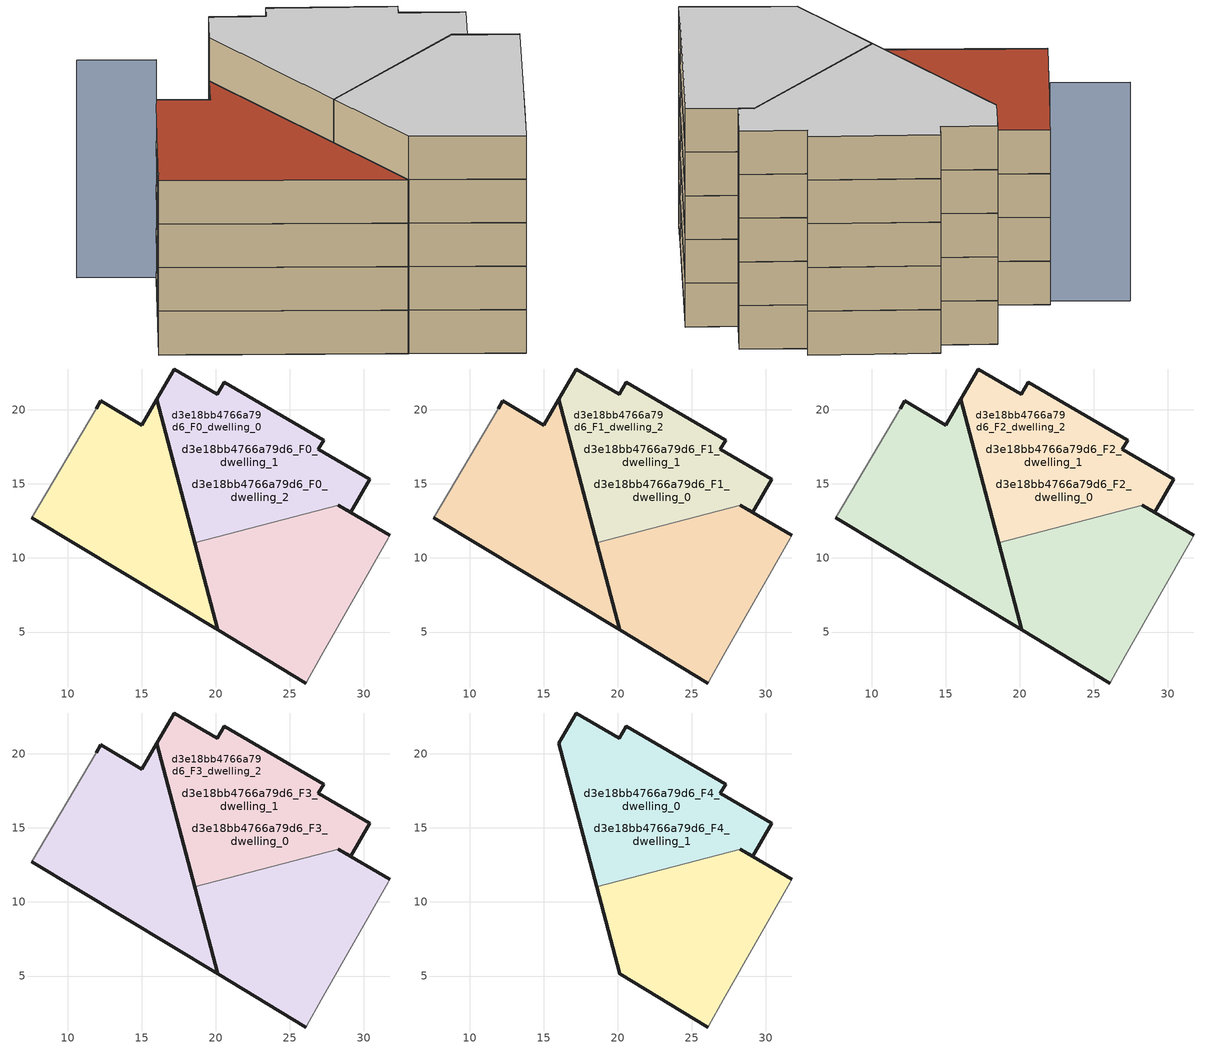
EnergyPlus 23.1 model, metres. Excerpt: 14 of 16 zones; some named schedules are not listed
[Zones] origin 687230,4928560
d3e18bb4766a79d6_F0_dwelling_0
 floor ground (EU_floor_Construction): 31.77,11.53 31.67,11.34 27.13,3.41 26.14,1.66 26.08,1.56 20.14,5.14 18.59,11.01 28.29,13.58 z0; 27.3,17.96 26.94,17.33 30.39,15.33 29.11,13.1 28.29,13.58 18.59,11.01 16.02,20.72 17.21,22.76 20.12,21.08 20.58,21.88 z0; 16.02,20.72 20.14,5.14 7.56,12.73 11.93,20.07 12.25,20.61 15,18.97 z0
 wall outside (EU_wall_Construction): 26.08,1.56 20.14,5.14 18.59,11.01 / 28.29,13.58 31.77,11.53 z0:3
 wall adiabatic (EU_wall_Construction): 31.77,11.53 31.67,11.34 27.13,3.41 26.14,1.66 26.08,1.56 z0:3
 wall to d3e18bb4766a79d6_F0_dwelling_1 (EU_wall_Construction): 18.59,11.01 28.29,13.58 z0:3
d3e18bb4766a79d6_F0_dwelling_1
 floor ground (EU_floor_Construction): 29.11,13.1 30.39,15.33 26.94,17.33 27.3,17.96 20.58,21.88 20.12,21.08 17.21,22.76 16.02,20.72 18.59,11.01 28.29,13.58 z0; 27.13,3.41 31.67,11.34 31.77,11.53 28.29,13.58 18.59,11.01 20.14,5.14 26.08,1.56 26.14,1.66 z0; 20.14,5.14 16.02,20.72 15,18.97 12.25,20.61 11.93,20.07 7.56,12.73 z0
 wall outside (EU_wall_Construction): 18.59,11.01 16.02,20.72 17.21,22.76 20.12,21.08 20.58,21.88 27.3,17.96 26.94,17.33 30.39,15.33 29.11,13.09 28.29,13.58 z0:3
d3e18bb4766a79d6_F0_dwelling_2
 floor ground (EU_floor_Construction): 20.14,5.14 16.02,20.72 15,18.97 12.25,20.61 11.93,20.07 7.56,12.73 z0; 27.13,3.41 31.67,11.34 31.77,11.53 28.29,13.58 18.59,11.01 20.14,5.14 26.08,1.56 26.14,1.66 z0; 29.11,13.1 30.39,15.33 26.94,17.33 27.3,17.96 20.58,21.88 20.12,21.08 17.21,22.76 16.02,20.72 18.59,11.01 28.29,13.58 z0
 wall outside (EU_wall_Construction): 11.93,20.07 12.25,20.61 15,18.97 16.02,20.72 20.14,5.14 7.56,12.73 z0:3
 wall adiabatic (EU_wall_Construction): 7.56,12.73 11.93,20.07 z0:3
d3e18bb4766a79d6_F1_dwelling_0
 floor outside (EU_floor_Construction): 27.13,3.41 31.67,11.34 31.77,11.53 28.29,13.58 18.59,11.01 20.14,5.14 26.08,1.56 26.14,1.66 z3; 29.11,13.1 30.39,15.33 26.94,17.33 27.3,17.96 20.58,21.88 20.12,21.08 17.21,22.76 16.02,20.72 18.59,11.01 28.29,13.58 z3; 20.14,5.14 16.02,20.72 15,18.97 12.25,20.61 11.93,20.07 7.56,12.73 z3
 wall outside (EU_wall_Construction): 26.08,1.56 20.14,5.14 18.59,11.01 / 28.29,13.58 31.77,11.53 z3:6
 wall adiabatic (EU_wall_Construction): 31.77,11.53 31.67,11.34 27.13,3.41 26.14,1.66 26.08,1.56 z3:6
 wall to d3e18bb4766a79d6_F1_dwelling_1 (EU_wall_Construction): 18.59,11.01 28.29,13.58 z3:6
d3e18bb4766a79d6_F1_dwelling_1
 floor outside (EU_floor_Construction): 29.11,13.1 30.39,15.33 26.94,17.33 27.3,17.96 20.58,21.88 20.12,21.08 17.21,22.76 16.02,20.72 18.59,11.01 28.29,13.58 z3; 27.13,3.41 31.67,11.34 31.77,11.53 28.29,13.58 18.59,11.01 20.14,5.14 26.08,1.56 26.14,1.66 z3; 20.14,5.14 16.02,20.72 15,18.97 12.25,20.61 11.93,20.07 7.56,12.73 z3
 wall outside (EU_wall_Construction): 18.59,11.01 16.02,20.72 17.21,22.76 20.12,21.08 20.58,21.88 27.3,17.96 26.94,17.33 30.39,15.33 29.11,13.09 28.29,13.58 z3:6
d3e18bb4766a79d6_F1_dwelling_2
 floor to d3e18bb4766a79d6_F0_dwelling_2 (EU_floor_Construction): 20.14,5.14 16.02,20.72 15,18.97 12.25,20.61 11.93,20.07 7.56,12.73 z3; 27.13,3.41 31.67,11.34 31.77,11.53 28.29,13.58 18.59,11.01 20.14,5.14 26.08,1.56 26.14,1.66 z3; 29.11,13.1 30.39,15.33 26.94,17.33 27.3,17.96 20.58,21.88 20.12,21.08 17.21,22.76 16.02,20.72 18.59,11.01 28.29,13.58 z3
 wall outside (EU_wall_Construction): 11.93,20.07 12.25,20.61 15,18.97 16.02,20.72 20.14,5.14 7.56,12.73 z3:6
 wall adiabatic (EU_wall_Construction): 7.56,12.73 11.93,20.07 z3:6
d3e18bb4766a79d6_F2_dwelling_0
 floor outside (EU_floor_Construction): 27.13,3.41 31.67,11.34 31.77,11.53 28.29,13.58 18.59,11.01 20.14,5.14 26.08,1.56 26.14,1.66 z6; 29.11,13.1 30.39,15.33 26.94,17.33 27.3,17.96 20.58,21.88 20.12,21.08 17.21,22.76 16.02,20.72 18.59,11.01 28.29,13.58 z6; 20.14,5.14 16.02,20.72 15,18.97 12.25,20.61 11.93,20.07 7.56,12.73 z6
 wall outside (EU_wall_Construction): 26.08,1.56 20.14,5.14 18.59,11.01 / 28.29,13.58 31.77,11.53 z6:9
 wall adiabatic (EU_wall_Construction): 31.77,11.53 31.67,11.34 27.13,3.41 26.14,1.66 26.08,1.56 z6:9
 wall to d3e18bb4766a79d6_F2_dwelling_1 (EU_wall_Construction): 18.59,11.01 28.29,13.58 z6:9
d3e18bb4766a79d6_F2_dwelling_1
 floor outside (EU_floor_Construction): 29.11,13.1 30.39,15.33 26.94,17.33 27.3,17.96 20.58,21.88 20.12,21.08 17.21,22.76 16.02,20.72 18.59,11.01 28.29,13.58 z6; 27.13,3.41 31.67,11.34 31.77,11.53 28.29,13.58 18.59,11.01 20.14,5.14 26.08,1.56 26.14,1.66 z6; 20.14,5.14 16.02,20.72 15,18.97 12.25,20.61 11.93,20.07 7.56,12.73 z6
 wall outside (EU_wall_Construction): 18.59,11.01 16.02,20.72 17.21,22.76 20.12,21.08 20.58,21.88 27.3,17.96 26.94,17.33 30.39,15.33 29.11,13.09 28.29,13.58 z6:9
d3e18bb4766a79d6_F2_dwelling_2
 floor to d3e18bb4766a79d6_F1_dwelling_2 (EU_floor_Construction): 20.14,5.14 16.02,20.72 15,18.97 12.25,20.61 11.93,20.07 7.56,12.73 z6; 27.13,3.41 31.67,11.34 31.77,11.53 28.29,13.58 18.59,11.01 20.14,5.14 26.08,1.56 26.14,1.66 z6; 29.11,13.1 30.39,15.33 26.94,17.33 27.3,17.96 20.58,21.88 20.12,21.08 17.21,22.76 16.02,20.72 18.59,11.01 28.29,13.58 z6
 wall outside (EU_wall_Construction): 11.93,20.07 12.25,20.61 15,18.97 16.02,20.72 20.14,5.14 7.56,12.73 z6:9
 wall adiabatic (EU_wall_Construction): 7.56,12.73 11.93,20.07 z6:9
d3e18bb4766a79d6_F3_dwelling_0
 floor outside (EU_floor_Construction): 27.13,3.41 31.67,11.34 31.77,11.53 28.29,13.58 18.59,11.01 20.14,5.14 26.08,1.56 26.14,1.66 z9; 29.11,13.1 30.39,15.33 26.94,17.33 27.3,17.96 20.58,21.88 20.12,21.08 17.21,22.76 16.02,20.72 18.59,11.01 28.29,13.58 z9; 20.14,5.14 16.02,20.72 15,18.97 12.25,20.61 11.93,20.07 7.56,12.73 z9
 wall outside (EU_wall_Construction): 26.08,1.56 20.14,5.14 18.59,11.01 / 28.29,13.58 31.77,11.53 z9:12
 wall adiabatic (EU_wall_Construction): 31.77,11.53 31.67,11.34 27.13,3.41 26.14,1.66 26.08,1.56 z9:12
 wall to d3e18bb4766a79d6_F3_dwelling_1 (EU_wall_Construction): 18.59,11.01 28.29,13.58 z9:12
 roof outside (EU_floor_Construction): 16.02,20.72 20.14,5.14 7.56,12.73 11.93,20.07 12.25,20.61 15,18.97 z12
d3e18bb4766a79d6_F3_dwelling_1
 floor outside (EU_floor_Construction): 29.11,13.1 30.39,15.33 26.94,17.33 27.3,17.96 20.58,21.88 20.12,21.08 17.21,22.76 16.02,20.72 18.59,11.01 28.29,13.58 z9; 27.13,3.41 31.67,11.34 31.77,11.53 28.29,13.58 18.59,11.01 20.14,5.14 26.08,1.56 26.14,1.66 z9; 20.14,5.14 16.02,20.72 15,18.97 12.25,20.61 11.93,20.07 7.56,12.73 z9
 wall outside (EU_wall_Construction): 18.59,11.01 16.02,20.72 17.21,22.76 20.12,21.08 20.58,21.88 27.3,17.96 26.94,17.33 30.39,15.33 29.11,13.09 28.29,13.58 z9:12
 roof outside (EU_floor_Construction): 16.02,20.72 20.14,5.14 7.56,12.73 11.93,20.07 12.25,20.61 15,18.97 z12
d3e18bb4766a79d6_F3_dwelling_2
 floor to d3e18bb4766a79d6_F2_dwelling_2 (EU_floor_Construction): 20.14,5.14 16.02,20.72 15,18.97 12.25,20.61 11.93,20.07 7.56,12.73 z9; 27.13,3.41 31.67,11.34 31.77,11.53 28.29,13.58 18.59,11.01 20.14,5.14 26.08,1.56 26.14,1.66 z9; 29.11,13.1 30.39,15.33 26.94,17.33 27.3,17.96 20.58,21.88 20.12,21.08 17.21,22.76 16.02,20.72 18.59,11.01 28.29,13.58 z9
 wall outside (EU_wall_Construction): 11.93,20.07 12.25,20.61 15,18.97 16.02,20.72 20.14,5.14 7.56,12.73 z9:12
 wall adiabatic (EU_wall_Construction): 7.56,12.73 11.93,20.07 z9:12
 roof outside (EU_roof_Construction): 16.02,20.72 20.14,5.14 7.56,12.73 11.93,20.07 12.25,20.61 15,18.97 z12; 31.77,11.53 31.67,11.34 27.13,3.41 26.14,1.66 26.08,1.56 20.14,5.14 18.59,11.01 28.29,13.58 z12; 27.3,17.96 26.94,17.33 30.39,15.33 29.11,13.1 28.29,13.58 18.59,11.01 16.02,20.72 17.21,22.76 20.12,21.08 20.58,21.88 z12
d3e18bb4766a79d6_F4_dwelling_0
 floor outside (EU_floor_Construction): 29.11,13.1 30.39,15.33 26.94,17.33 27.3,17.96 20.58,21.88 20.12,21.08 17.21,22.76 16.02,20.72 18.59,11.01 28.29,13.58 z12
 floor to d3e18bb4766a79d6_F3_dwelling_1 (EU_floor_Construction): 27.13,3.41 31.67,11.34 31.77,11.53 28.29,13.58 18.59,11.01 20.14,5.14 26.08,1.56 26.14,1.66 z12
 wall outside (EU_wall_Construction): 26.08,1.56 20.14,5.14 18.59,11.01 / 28.29,13.58 31.77,11.53 z12:15
 wall adiabatic (EU_wall_Construction): 31.77,11.53 31.67,11.34 27.13,3.41 26.14,1.66 26.08,1.56 z12:15
 wall to d3e18bb4766a79d6_F4_dwelling_1 (EU_wall_Construction): 18.59,11.01 28.29,13.58 z12:15
 ceiling to d3e18bb4766a79d6_F5_dwelling_1 (EU_floor_Construction): 31.77,11.53 31.67,11.34 27.13,3.41 26.14,1.66 26.08,1.56 20.14,5.14 18.59,11.01 28.29,13.58 z15; 27.3,17.96 26.94,17.33 30.39,15.33 29.11,13.1 28.29,13.58 18.59,11.01 16.02,20.72 17.21,22.76 20.12,21.08 20.58,21.88 z15
d3e18bb4766a79d6_F4_dwelling_1
 floor outside (EU_floor_Construction): 27.13,3.41 31.67,11.34 31.77,11.53 28.29,13.58 18.59,11.01 20.14,5.14 26.08,1.56 26.14,1.66 z12
 floor to d3e18bb4766a79d6_F3_dwelling_1 (EU_floor_Construction): 29.11,13.1 30.39,15.33 26.94,17.33 27.3,17.96 20.58,21.88 20.12,21.08 17.21,22.76 16.02,20.72 18.59,11.01 28.29,13.58 z12
 wall outside (EU_wall_Construction): 18.59,11.01 16.02,20.72 17.21,22.76 20.12,21.08 20.58,21.88 27.3,17.96 26.94,17.33 30.39,15.33 29.11,13.09 28.29,13.58 z12:15
 ceiling to d3e18bb4766a79d6_F5_dwelling_1 (EU_floor_Construction): 31.77,11.53 31.67,11.34 27.13,3.41 26.14,1.66 26.08,1.56 20.14,5.14 18.59,11.01 28.29,13.58 z15; 27.3,17.96 26.94,17.33 30.39,15.33 29.11,13.1 28.29,13.58 18.59,11.01 16.02,20.72 17.21,22.76 20.12,21.08 20.58,21.88 z15
shading: 8.02,22.68 12.06,20.27 z0:15
[Building]
EU S2 Campaign: North Axis=0; Terrain=City; Solar Distribution=FullExterior
[Site:Location]
Bologna: Latitude=44.5; Longitude=11.25; Time Zone=1; Elevation=37
[SizingPeriod:WeatherFileDays]
AnnualSizingPeriod: Begin Month=1; Begin Day of Month=1; End Month=12; End Day of Month=31; Day of Week for Start Day=Monday; Use Weather File Daylight Saving Period=No; Use Weather File Rain and Snow Indicators=No
[MATERIAL]
EU_InternalMass_Material: Roughness=MediumRough; Thickness=0.1; Conductivity=1; Density=1800; Specific Heat=900; Thermal Absorptance=0.9; Solar Absorptance=0.7; Visible Absorptance=0.7
[MATERIAL:NOMASS] Roughness=MediumRough; Thermal Absorptance=0.9; Solar Absorptance=0.7; Visible Absorptance=0.7
Name | Thermal Resistance
EU_wall_NoMass | 0.905828
EU_roof_NoMass | 0.37593
EU_floor_NoMass | 0.67114
[CONSTRUCTION]
EU_wall_Construction: EU_wall_NoMass
EU_roof_Construction: EU_roof_NoMass
EU_floor_Construction: EU_floor_NoMass
EU_InternalMass_Construction: EU_InternalMass_Material
[ZONE] Type=1; Multiplier=1; Ceiling Height=autocalculate; Floor Area=autocalculate; Part of Total Floor Area=Yes
Name | Volume
d3e18bb4766a79d6_F0_dwelling_0; d3e18bb4766a79d6_F1_dwelling_0; d3e18bb4766a79d6_F2_dwelling_0; d3e18bb4766a79d6_F3_dwelling_0; d3e18bb4766a79d6_F0_dwelling_1; d3e18bb4766a79d6_F1_dwelling_1; d3e18bb4766a79d6_F2_dwelling_1; d3e18bb4766a79d6_F3_dwelling_1; d3e18bb4766a79d6_F0_dwelling_2; d3e18bb4766a79d6_F1_dwelling_2; d3e18bb4766a79d6_F2_dwelling_2; d3e18bb4766a79d6_F3_dwelling_2 | 843.809
d3e18bb4766a79d6_F4_dwelling_0 | 562.542
d3e18bb4766a79d6_F4_dwelling_1 | 562.544
[INTERNALMASS] Construction=EU_InternalMass_Construction
Name | Zone or ZoneList | Surface Area
d3e18bb4766a79d6_F0_dwelling_0_EU_InternalMass | d3e18bb4766a79d6_F0_dwelling_0 | 93.3112
d3e18bb4766a79d6_F0_dwelling_1_EU_InternalMass | d3e18bb4766a79d6_F0_dwelling_1 | 94.2036
d3e18bb4766a79d6_F0_dwelling_2_EU_InternalMass | d3e18bb4766a79d6_F0_dwelling_2 | 93.7556
d3e18bb4766a79d6_F1_dwelling_0_EU_InternalMass | d3e18bb4766a79d6_F1_dwelling_0 | 93.3112
d3e18bb4766a79d6_F1_dwelling_1_EU_InternalMass | d3e18bb4766a79d6_F1_dwelling_1 | 94.2036
d3e18bb4766a79d6_F1_dwelling_2_EU_InternalMass | d3e18bb4766a79d6_F1_dwelling_2 | 93.7556
d3e18bb4766a79d6_F2_dwelling_0_EU_InternalMass | d3e18bb4766a79d6_F2_dwelling_0 | 93.3112
d3e18bb4766a79d6_F2_dwelling_1_EU_InternalMass | d3e18bb4766a79d6_F2_dwelling_1 | 94.2036
d3e18bb4766a79d6_F2_dwelling_2_EU_InternalMass | d3e18bb4766a79d6_F2_dwelling_2 | 93.7556
d3e18bb4766a79d6_F3_dwelling_0_EU_InternalMass | d3e18bb4766a79d6_F3_dwelling_0 | 93.3112
d3e18bb4766a79d6_F3_dwelling_1_EU_InternalMass | d3e18bb4766a79d6_F3_dwelling_1 | 94.2036
d3e18bb4766a79d6_F3_dwelling_2_EU_InternalMass | d3e18bb4766a79d6_F3_dwelling_2 | 93.7556
d3e18bb4766a79d6_F4_dwelling_0_EU_InternalMass | d3e18bb4766a79d6_F4_dwelling_0 | 140.632
d3e18bb4766a79d6_F4_dwelling_1_EU_InternalMass | d3e18bb4766a79d6_F4_dwelling_1 | 140.635
[OTHEREQUIPMENT] Fuel Type=Electricity; Design Level Calculation Method=Watts/Area; Power per Zone Floor Area=1; Fraction Latent=0; Fraction Radiant=0; Fraction Lost=0; Carbon Dioxide Generation Rate=0; EndUse Subcategory=EU_Step8_InternalGains
Name | Zone or ZoneList or Space or SpaceList | Schedule
EU_Step8_InternalGain_d3e18bb4766a79d6_F0_dwelling_0_f000 | d3e18bb4766a79d6_F0_dwelling_0 | EU_Step8_GainSchedule_d3e18bb4766a79d6_F0_dwelling_0_f000
EU_Step8_InternalGain_d3e18bb4766a79d6_F0_dwelling_1_f000 | d3e18bb4766a79d6_F0_dwelling_1 | EU_Step8_GainSchedule_d3e18bb4766a79d6_F0_dwelling_1_f000
EU_Step8_InternalGain_d3e18bb4766a79d6_F0_dwelling_2_f000 | d3e18bb4766a79d6_F0_dwelling_2 | EU_Step8_GainSchedule_d3e18bb4766a79d6_F0_dwelling_2_f000
EU_Step8_InternalGain_d3e18bb4766a79d6_F1_dwelling_0_f000 | d3e18bb4766a79d6_F1_dwelling_0 | EU_Step8_GainSchedule_d3e18bb4766a79d6_F1_dwelling_0_f000
EU_Step8_InternalGain_d3e18bb4766a79d6_F1_dwelling_1_f000 | d3e18bb4766a79d6_F1_dwelling_1 | EU_Step8_GainSchedule_d3e18bb4766a79d6_F1_dwelling_1_f000
EU_Step8_InternalGain_d3e18bb4766a79d6_F1_dwelling_2_f000 | d3e18bb4766a79d6_F1_dwelling_2 | EU_Step8_GainSchedule_d3e18bb4766a79d6_F1_dwelling_2_f000
EU_Step8_InternalGain_d3e18bb4766a79d6_F2_dwelling_0_f000 | d3e18bb4766a79d6_F2_dwelling_0 | EU_Step8_GainSchedule_d3e18bb4766a79d6_F2_dwelling_0_f000
EU_Step8_InternalGain_d3e18bb4766a79d6_F2_dwelling_1_f000 | d3e18bb4766a79d6_F2_dwelling_1 | EU_Step8_GainSchedule_d3e18bb4766a79d6_F2_dwelling_1_f000
EU_Step8_InternalGain_d3e18bb4766a79d6_F2_dwelling_2_f000 | d3e18bb4766a79d6_F2_dwelling_2 | EU_Step8_GainSchedule_d3e18bb4766a79d6_F2_dwelling_2_f000
EU_Step8_InternalGain_d3e18bb4766a79d6_F3_dwelling_0_f000 | d3e18bb4766a79d6_F3_dwelling_0 | EU_Step8_GainSchedule_d3e18bb4766a79d6_F3_dwelling_0_f000
EU_Step8_InternalGain_d3e18bb4766a79d6_F3_dwelling_1_f000 | d3e18bb4766a79d6_F3_dwelling_1 | EU_Step8_GainSchedule_d3e18bb4766a79d6_F3_dwelling_1_f000
EU_Step8_InternalGain_d3e18bb4766a79d6_F3_dwelling_2_f000 | d3e18bb4766a79d6_F3_dwelling_2 | EU_Step8_GainSchedule_d3e18bb4766a79d6_F3_dwelling_2_f000
EU_Step8_InternalGain_d3e18bb4766a79d6_F4_dwelling_0_f000 | d3e18bb4766a79d6_F4_dwelling_0 | EU_Step8_GainSchedule_d3e18bb4766a79d6_F4_dwelling_0_f000
EU_Step8_InternalGain_d3e18bb4766a79d6_F4_dwelling_1_f000 | d3e18bb4766a79d6_F4_dwelling_1 | EU_Step8_GainSchedule_d3e18bb4766a79d6_F4_dwelling_1_f000
[ZONEVENTILATION:DESIGNFLOWRATE] Schedule=EU_AlwaysOn; Design Flow Rate Calculation Method=AirChanges/Hour; Air Changes per Hour=0.73129; Ventilation Type=Natural; Fan Pressure Rise=0; Fan Total Efficiency=1; Constant Term Coefficient=1; Temperature Term Coefficient=0; Velocity Term Coefficient=0; Velocity Squared Term Coefficient=0; Minimum Indoor Temperature=-100; Maximum Indoor Temperature=100; Delta Temperature=-100; Minimum Outdoor Temperature=-100; Maximum Outdoor Temperature=100; Maximum Wind Speed=40
Name | Zone or ZoneList or Space or SpaceList
EU_ConstantAir_d3e18bb4766a79d6_F0_dwelling_0 | d3e18bb4766a79d6_F0_dwelling_0
EU_ConstantAir_d3e18bb4766a79d6_F0_dwelling_1 | d3e18bb4766a79d6_F0_dwelling_1
EU_ConstantAir_d3e18bb4766a79d6_F0_dwelling_2 | d3e18bb4766a79d6_F0_dwelling_2
EU_ConstantAir_d3e18bb4766a79d6_F1_dwelling_0 | d3e18bb4766a79d6_F1_dwelling_0
EU_ConstantAir_d3e18bb4766a79d6_F1_dwelling_1 | d3e18bb4766a79d6_F1_dwelling_1
EU_ConstantAir_d3e18bb4766a79d6_F1_dwelling_2 | d3e18bb4766a79d6_F1_dwelling_2
EU_ConstantAir_d3e18bb4766a79d6_F2_dwelling_0 | d3e18bb4766a79d6_F2_dwelling_0
EU_ConstantAir_d3e18bb4766a79d6_F2_dwelling_1 | d3e18bb4766a79d6_F2_dwelling_1
EU_ConstantAir_d3e18bb4766a79d6_F2_dwelling_2 | d3e18bb4766a79d6_F2_dwelling_2
EU_ConstantAir_d3e18bb4766a79d6_F3_dwelling_0 | d3e18bb4766a79d6_F3_dwelling_0
EU_ConstantAir_d3e18bb4766a79d6_F3_dwelling_1 | d3e18bb4766a79d6_F3_dwelling_1
EU_ConstantAir_d3e18bb4766a79d6_F3_dwelling_2 | d3e18bb4766a79d6_F3_dwelling_2
EU_ConstantAir_d3e18bb4766a79d6_F4_dwelling_0 | d3e18bb4766a79d6_F4_dwelling_0
EU_ConstantAir_d3e18bb4766a79d6_F4_dwelling_1 | d3e18bb4766a79d6_F4_dwelling_1
[HVACTEMPLATE:THERMOSTAT] Constant Heating Setpoint=20; Constant Cooling Setpoint=50
EU_HeatOnly_d3e18bb4766a79d6_F0_dwelling_0; EU_HeatOnly_d3e18bb4766a79d6_F0_dwelling_1; EU_HeatOnly_d3e18bb4766a79d6_F0_dwelling_2; EU_HeatOnly_d3e18bb4766a79d6_F1_dwelling_0; EU_HeatOnly_d3e18bb4766a79d6_F1_dwelling_1; EU_HeatOnly_d3e18bb4766a79d6_F1_dwelling_2; EU_HeatOnly_d3e18bb4766a79d6_F2_dwelling_0; EU_HeatOnly_d3e18bb4766a79d6_F2_dwelling_1; EU_HeatOnly_d3e18bb4766a79d6_F2_dwelling_2; EU_HeatOnly_d3e18bb4766a79d6_F3_dwelling_0; EU_HeatOnly_d3e18bb4766a79d6_F3_dwelling_1; EU_HeatOnly_d3e18bb4766a79d6_F3_dwelling_2; EU_HeatOnly_d3e18bb4766a79d6_F4_dwelling_0; EU_HeatOnly_d3e18bb4766a79d6_F4_dwelling_1; EU_HeatOnly_d3e18bb4766a79d6_F5_dwelling_0; EU_HeatOnly_d3e18bb4766a79d6_F5_dwelling_1
